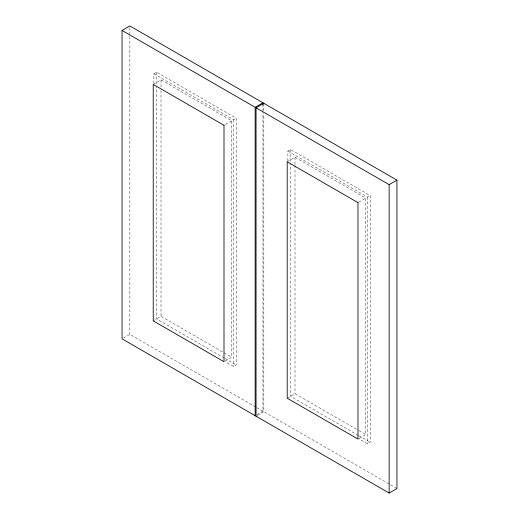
<?xml version="1.0" encoding="UTF-8"?>
<svg xmlns="http://www.w3.org/2000/svg" width="519" height="519" viewBox="0 0 519 519"><rect width="100%" height="100%" fill="white"/><g stroke="black" fill="none" stroke-linecap="round" stroke-linejoin="round"><path stroke-width="0.39" stroke-dasharray="2.6 1.95" d="M153.89 83.462L153.89 73.75L156.563 72.212L236.242 118.215L236.242 364.935L233.569 366.479L225.181 361.633M153.222 84.415L161.013 79.92L231.792 120.784L231.792 357.228L224 361.724M225.298 124.534L231.792 120.784M153.89 73.75L233.569 119.753L236.242 118.215M287.876 160.819L287.876 151.107L290.549 149.569L370.229 195.572L370.229 442.292L367.556 443.836L358.473 438.587M287.208 161.772L295 157.276L365.778 198.141L365.778 434.585L357.987 439.08M123.36 338.103L129.854 334.353L256.036 407.201M153.222 320.859L161.013 316.363L231.792 357.228M358.635 202.261L365.778 198.141M287.876 151.107L367.556 197.11L370.229 195.572M257.106 414.571L262.951 411.197L262.951 111.695M257.346 415.459L263.84 411.71L263.84 113.83M287.208 398.216L295 393.72L358.071 430.134M358.772 430.536L365.778 434.585M224.357 358.078L156.563 318.932L156.563 85.959M225.058 358.48L236.242 364.935M358.344 435.435L290.549 396.289L290.549 163.316M359.044 435.837L370.229 442.292M256.646 407.558L396.938 488.554M367.556 197.11L367.556 443.836M295 157.276L295 164.562M295 165.373L295 393.72M290.549 149.569L290.549 162.512M263.84 103.307L263.84 110.592M262.951 104.41L262.951 110.884M233.569 119.753L233.569 366.479M161.013 79.92L161.013 87.205M161.013 90.449L161.013 316.363M156.563 72.212L156.563 85.155M129.854 27.572L129.854 35.662M129.854 36.473L129.854 334.353"/><path stroke-width="0.78" d="M122.062 30.446L129.854 25.95L396.938 180.151L396.938 488.554L389.146 493.05L122.062 338.849L122.062 30.446L389.146 184.647L396.938 180.151M263.84 103.307L256.049 107.803L256.049 416.206M389.146 184.647L389.146 493.05M262.951 104.41L262.951 102.794L255.16 107.29L255.16 415.693M224 125.28L153.222 84.415L153.222 320.859L224 361.724L224 125.28M357.987 202.637L287.208 161.772L287.208 398.216L357.987 439.08L357.987 202.637"/></g></svg>
